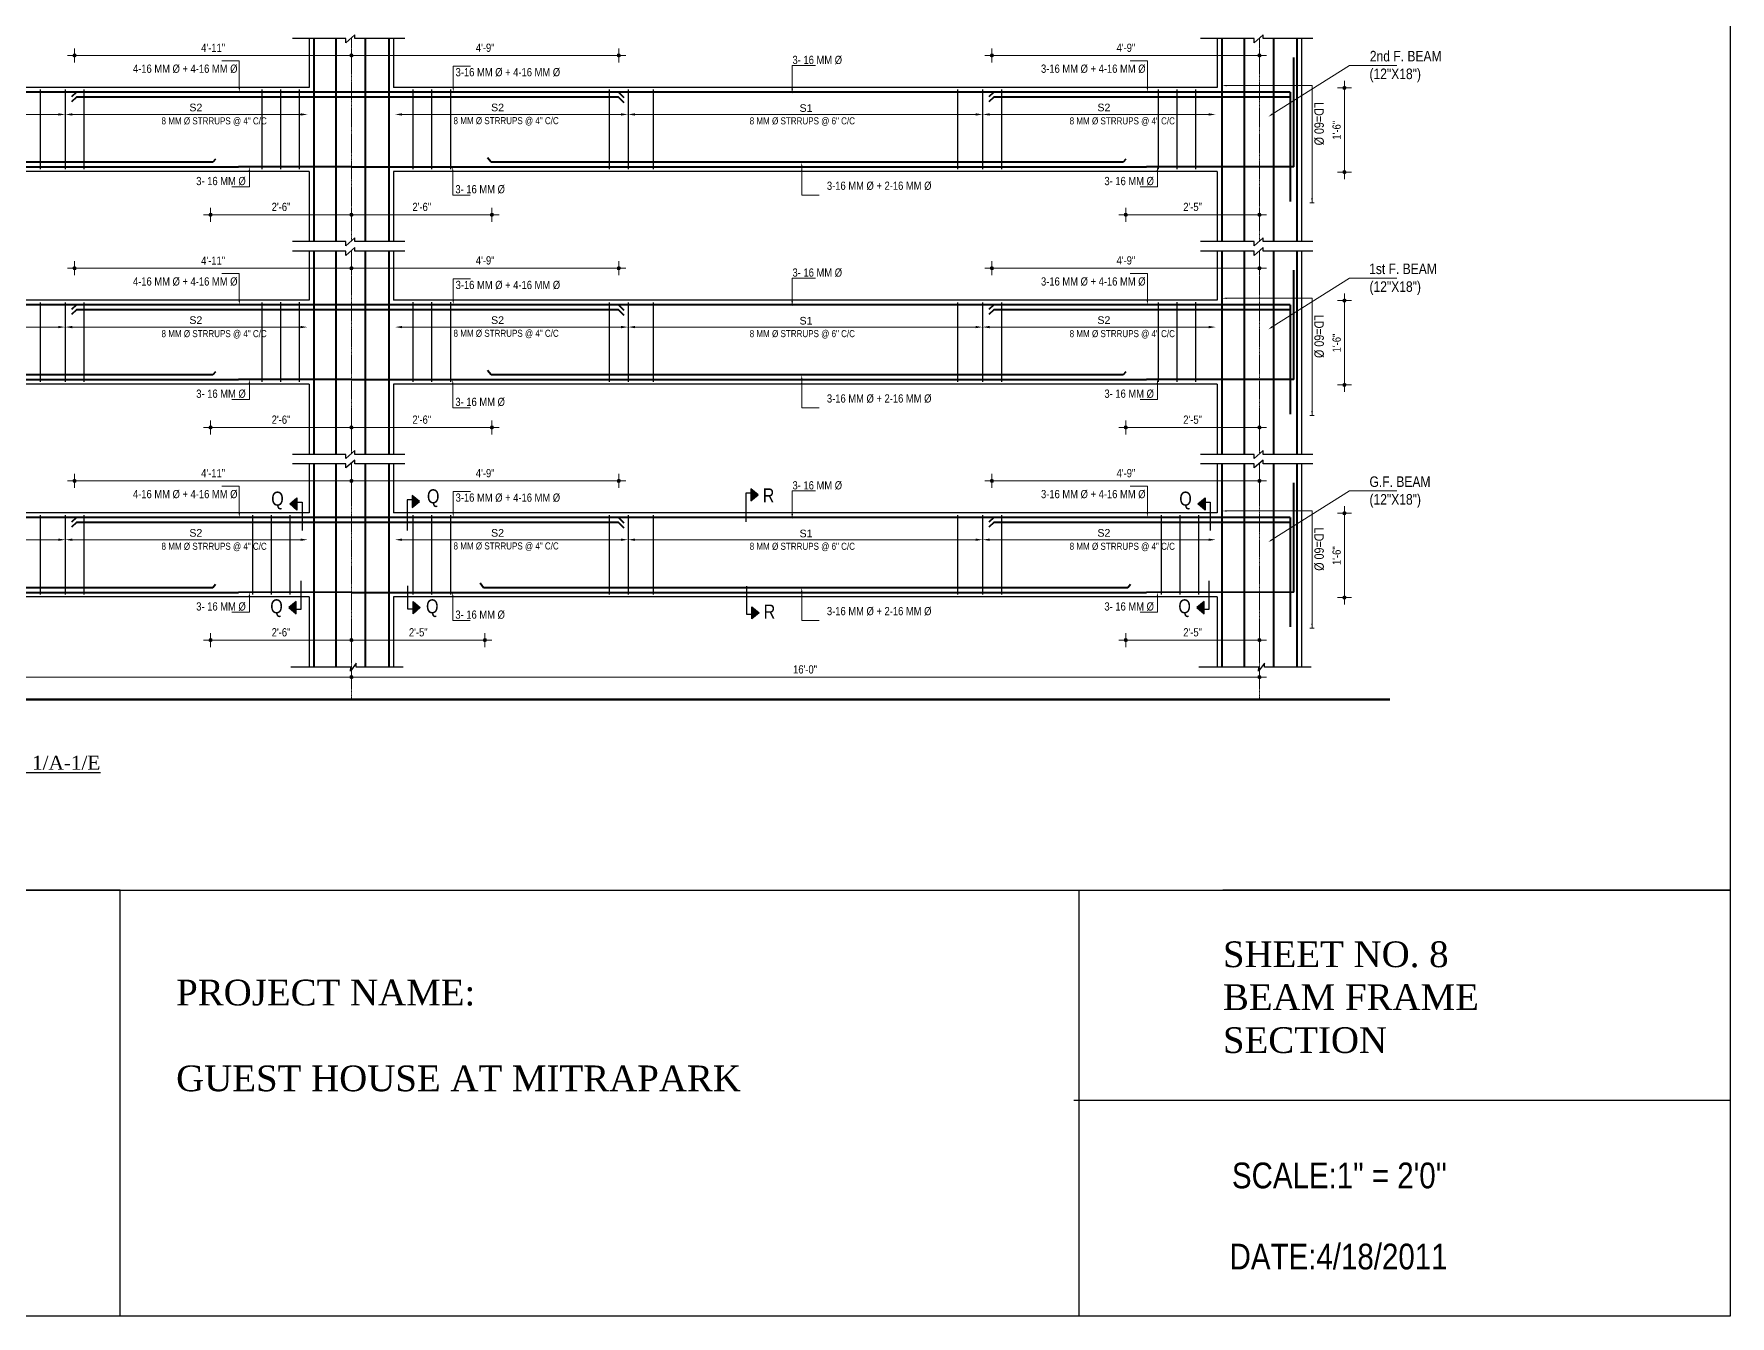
# Model space of a CAD drawing. Header units: inches. Extents: x 57837 to 133168, y 6972 to 27776.
# Drawn here: x 64562 to 66012, y 12805 to 13901 of the extents above; entities that cross this region are included whole.
import ezdxf

# ---------------------------------------------------------------- set-up
doc = ezdxf.new("R2010")
doc.units = ezdxf.units.IN
doc.header["$MEASUREMENT"] = 0
doc.linetypes.add('CENTER', pattern=[2, 1.25, -0.25, 0.25, -0.25])
doc.linetypes.add('CENTER2', pattern=[1.125, 0.75, -0.125, 0.125, -0.125])
for name, color, linetype, lineweight in [('CENTER', 9, 'CENTER', 5), ('DIM', 2, 'Continuous', 13), ('ROD', 1, 'Continuous', 40), ('STIRRUPS', 4, 'Continuous', 30)]:
    doc.layers.add(name, color=color, linetype=linetype, lineweight=lineweight)
for name, color, linetype in [('elevation', 3, 'Continuous'), ('text', 255, 'Continuous'), ('walls', 32, 'Continuous')]:
    doc.layers.add(name, color=color, linetype=linetype)
doc.styles.add('Arial', font='arial.ttf', dxfattribs={"height": 6.5})
doc.styles.get("Standard").update_dxf_attribs({"font": 'ARIALN.TTF', "height": 7})
doc.styles.add('style1', font='times.ttf', dxfattribs={"height": 8})

msp = doc.modelspace()

# ---------------------------------------------------------------- hatches: boundary and pattern name
at = {"lineweight": 13}
h = msp.add_hatch(color=256, dxfattribs=at)
edge = h.paths.add_edge_path()
edge.add_arc((64596.9, 13882.6), 1.42, 180, 540)
h = msp.add_hatch(color=256, dxfattribs=at)
edge = h.paths.add_edge_path()
edge.add_arc((64833.5, 13882.6), 1.42, 0, 360)
h = msp.add_hatch(color=256, dxfattribs=at)
edge = h.paths.add_edge_path()
edge.add_arc((64833.5, 13882.6), 1.42, 180, 540)
h = msp.add_hatch(color=256, dxfattribs=at)
edge = h.paths.add_edge_path()
edge.add_arc((65062, 13882.6), 1.42, 0, 360)
h = msp.add_hatch(color=256, dxfattribs=at)
edge = h.paths.add_edge_path()
edge.add_arc((65381.1, 13882.6), 1.42, 180, 540)
h = msp.add_hatch(color=256, dxfattribs=at)
edge = h.paths.add_edge_path()
edge.add_arc((65609.7, 13882.6), 1.42, 0, 360)
h = msp.add_hatch(color=256, dxfattribs=at)
edge = h.paths.add_edge_path()
edge.add_arc((65682.3, 13854.9), 1.42, 90, 450)
h = msp.add_hatch(color=256, dxfattribs=at)
edge = h.paths.add_edge_path()
edge.add_arc((65682.3, 13782.9), 1.42, -90, 270)
h = msp.add_hatch(color=256, dxfattribs=at)
edge = h.paths.add_edge_path()
edge.add_arc((64713.2, 13746.5), 1.42, 180, 540)
h = msp.add_hatch(color=256, dxfattribs=at)
edge = h.paths.add_edge_path()
edge.add_arc((64833.5, 13746.5), 1.42, 0, 360)
h = msp.add_hatch(color=256, dxfattribs=at)
edge = h.paths.add_edge_path()
edge.add_arc((64833.5, 13746.5), 1.42, 180, 540)
h = msp.add_hatch(color=256, dxfattribs=at)
edge = h.paths.add_edge_path()
edge.add_arc((64953.7, 13746.5), 1.42, 0, 360)
h = msp.add_hatch(color=256, dxfattribs=at)
edge = h.paths.add_edge_path()
edge.add_arc((65495.4, 13746.5), 1.42, 180, 540)
h = msp.add_hatch(color=256, dxfattribs=at)
edge = h.paths.add_edge_path()
edge.add_arc((65609.7, 13746.5), 1.42, 0, 360)
h = msp.add_hatch(color=256, dxfattribs=at)
edge = h.paths.add_edge_path()
edge.add_arc((64596.9, 13700.8), 1.42, 180, 540)
h = msp.add_hatch(color=256, dxfattribs=at)
edge = h.paths.add_edge_path()
edge.add_arc((64833.5, 13700.8), 1.42, 0, 360)
h = msp.add_hatch(color=256, dxfattribs=at)
edge = h.paths.add_edge_path()
edge.add_arc((64833.5, 13700.8), 1.42, 180, 540)
h = msp.add_hatch(color=256, dxfattribs=at)
edge = h.paths.add_edge_path()
edge.add_arc((65062, 13700.8), 1.42, 0, 360)
h = msp.add_hatch(color=256, dxfattribs=at)
edge = h.paths.add_edge_path()
edge.add_arc((65381.1, 13700.8), 1.42, 180, 540)
h = msp.add_hatch(color=256, dxfattribs=at)
edge = h.paths.add_edge_path()
edge.add_arc((65609.7, 13700.8), 1.42, 0, 360)
h = msp.add_hatch(color=256, dxfattribs=at)
edge = h.paths.add_edge_path()
edge.add_arc((65682.3, 13673.1), 1.42, 90, 450)
h = msp.add_hatch(color=256, dxfattribs=at)
edge = h.paths.add_edge_path()
edge.add_arc((65682.3, 13601.1), 1.42, -90, 270)
h = msp.add_hatch(color=256, dxfattribs=at)
edge = h.paths.add_edge_path()
edge.add_arc((64713.2, 13564.8), 1.42, 180, 540)
h = msp.add_hatch(color=256, dxfattribs=at)
edge = h.paths.add_edge_path()
edge.add_arc((64833.5, 13564.8), 1.42, 0, 360)
h = msp.add_hatch(color=256, dxfattribs=at)
edge = h.paths.add_edge_path()
edge.add_arc((64833.5, 13564.8), 1.42, 180, 540)
h = msp.add_hatch(color=256, dxfattribs=at)
edge = h.paths.add_edge_path()
edge.add_arc((64953.7, 13564.8), 1.42, 0, 360)
h = msp.add_hatch(color=256, dxfattribs=at)
edge = h.paths.add_edge_path()
edge.add_arc((65495.4, 13564.8), 1.42, 180, 540)
h = msp.add_hatch(color=256, dxfattribs=at)
edge = h.paths.add_edge_path()
edge.add_arc((65609.7, 13564.8), 1.42, 0, 360)
h = msp.add_hatch(color=256, dxfattribs=at)
edge = h.paths.add_edge_path()
edge.add_arc((64596.9, 13519.1), 1.42, 180, 540)
h = msp.add_hatch(color=256, dxfattribs=at)
edge = h.paths.add_edge_path()
edge.add_arc((64833.5, 13519.1), 1.42, 0, 360)
h = msp.add_hatch(color=256, dxfattribs=at)
edge = h.paths.add_edge_path()
edge.add_arc((64833.5, 13519.1), 1.42, 180, 540)
h = msp.add_hatch(color=256, dxfattribs=at)
edge = h.paths.add_edge_path()
edge.add_arc((65062, 13519.1), 1.42, 0, 360)
h = msp.add_hatch(color=256, dxfattribs=at)
edge = h.paths.add_edge_path()
edge.add_arc((65381.1, 13519.1), 1.42, 180, 540)
h = msp.add_hatch(color=256, dxfattribs=at)
edge = h.paths.add_edge_path()
edge.add_arc((65609.7, 13519.1), 1.42, 0, 360)
h = msp.add_hatch(color=256, dxfattribs=at)
edge = h.paths.add_edge_path()
edge.add_arc((65682.3, 13491.4), 1.42, 90, 450)
h = msp.add_hatch(color=256, dxfattribs=at)
edge = h.paths.add_edge_path()
edge.add_arc((65682.3, 13419.4), 1.42, -90, 270)
h = msp.add_hatch(color=256, dxfattribs=at)
edge = h.paths.add_edge_path()
edge.add_arc((64713.2, 13383), 1.42, 180, 540)
h = msp.add_hatch(color=256, dxfattribs=at)
edge = h.paths.add_edge_path()
edge.add_arc((64833.5, 13383), 1.42, 0, 360)
h = msp.add_hatch(color=256, dxfattribs=at)
edge = h.paths.add_edge_path()
edge.add_arc((64833.5, 13383), 1.42, 180, 540)
h = msp.add_hatch(color=256, dxfattribs=at)
edge = h.paths.add_edge_path()
edge.add_arc((64947.7, 13383), 1.42, 0, 360)
h = msp.add_hatch(color=256, dxfattribs=at)
edge = h.paths.add_edge_path()
edge.add_arc((65495.4, 13383), 1.42, 180, 540)
h = msp.add_hatch(color=256, dxfattribs=at)
edge = h.paths.add_edge_path()
edge.add_arc((65609.7, 13383), 1.42, 0, 360)
h = msp.add_hatch(color=256, dxfattribs=at)
edge = h.paths.add_edge_path()
edge.add_arc((64833.5, 13351.4), 1.42, 0, 360)
h = msp.add_hatch(color=256, dxfattribs=at)
edge = h.paths.add_edge_path()
edge.add_arc((64833.5, 13351.4), 1.42, 180, 540)
h = msp.add_hatch(color=256, dxfattribs=at)
edge = h.paths.add_edge_path()
edge.add_arc((65609.7, 13351.4), 1.42, 0, 360)
at = {"layer": 'text'}
for points in [[(64780.8, 13499.5), (64787, 13504.7), (64787, 13494.2)], [(64891.6, 13501.5), (64885.4, 13506.7), (64885.4, 13496.2)], [(65181.2, 13507.1), (65174.9, 13512.3), (65174.9, 13501.9)], [(65557, 13499.5), (65563.3, 13504.7), (65563.3, 13494.2)], [(64780, 13410.8), (64786.2, 13405.6), (64786.2, 13416)], [(64892.4, 13410.8), (64886.2, 13405.6), (64886.2, 13416)], [(65182, 13406.3), (65175.7, 13401.1), (65175.7, 13411.5)], [(65556.2, 13410.8), (65562.5, 13405.6), (65562.5, 13416)]]:
    msp.add_hatch(color=256, dxfattribs=at).paths.add_polyline_path(points)

# ---------------------------------------------------------------- linework, layer by layer
at = {"color": 1}
for p, q in [((66012, 14826.9), (66012, 12805.5)), ((66012, 12805.5), (62687.6, 12805.5))]:
    msp.add_line(p, q, dxfattribs=at)
for p, q in [((64797.5, 13897.1), (64797.5, 13855.3)), ((64869.5, 13897.4), (64869.5, 13855.3)), ((64869.5, 13897.4), (64869.5, 13855.3)), ((64869.5, 13897.1), (64869.5, 13855.3)), ((65573.7, 13897.1), (65573.7, 13855.3)), ((65645.7, 13897.4), (65645.7, 13783.3)), ((65645.7, 13897.4), (65645.7, 13855.3)), ((65645.7, 13897.1), (65645.7, 13855.3)), ((64749.6, 13855.3), (64089.2, 13855.3)), ((64797.5, 13855.3), (64749.6, 13855.3)), ((65525.8, 13855.3), (64869.5, 13855.3)), ((65573.7, 13855.3), (65525.8, 13855.3)), ((64797.5, 13783.3), (64089.2, 13783.3)), ((64797.5, 13783.3), (64797.5, 13723.5)), ((65573.7, 13783.3), (64869.5, 13783.3)), ((64869.5, 13783.3), (64869.5, 13723.5)), ((65573.7, 13783.3), (65573.7, 13723.5)), ((65645.7, 13783.3), (65645.7, 13723.5)), ((64797.5, 13715.3), (64797.5, 13673.6)), ((64869.5, 13715.7), (64869.5, 13673.6)), ((64869.5, 13715.7), (64869.5, 13673.6)), ((64869.5, 13715.3), (64869.5, 13673.6)), ((65573.7, 13715.3), (65573.7, 13673.6)), ((65645.7, 13715.7), (65645.7, 13601.6)), ((65645.7, 13715.7), (65645.7, 13673.6)), ((65645.7, 13715.3), (65645.7, 13673.6)), ((64749.6, 13673.6), (64089.2, 13673.6)), ((64797.5, 13673.6), (64749.6, 13673.6)), ((65525.8, 13673.6), (64869.5, 13673.6)), ((65573.7, 13673.6), (65525.8, 13673.6)), ((64797.5, 13601.6), (64089.2, 13601.6)), ((64797.5, 13601.6), (64797.5, 13541.7)), ((65573.7, 13601.6), (64869.5, 13601.6)), ((64869.5, 13601.6), (64869.5, 13541.7)), ((65573.7, 13601.6), (65573.7, 13541.7)), ((65645.7, 13601.6), (65645.7, 13541.7)), ((64797.5, 13533.6), (64797.5, 13491.9)), ((64869.5, 13533.6), (64869.5, 13491.9)), ((64869.5, 13533.6), (64869.5, 13491.9)), ((64869.5, 13533.6), (64869.5, 13491.9)), ((65573.7, 13533.6), (65573.7, 13491.9)), ((65645.7, 13533.6), (65645.7, 13419.9)), ((65645.7, 13533.6), (65645.7, 13491.9)), ((65645.7, 13533.6), (65645.7, 13491.9)), ((64749.6, 13491.9), (64089.2, 13491.9)), ((64797.5, 13491.9), (64749.6, 13491.9)), ((65525.8, 13491.9), (64869.5, 13491.9)), ((65573.7, 13491.9), (65525.8, 13491.9)), ((64797.5, 13419.9), (64089.2, 13419.9)), ((64797.5, 13419.9), (64797.5, 13360)), ((65573.7, 13419.9), (64869.5, 13419.9)), ((64869.5, 13419.9), (64869.5, 13360)), ((65573.7, 13419.9), (65573.7, 13360)), ((65645.7, 13419.9), (65645.7, 13360)), ((62687.6, 13169.3), (66012, 13169.3)), ((64635.9, 13169.3), (63716.8, 13169.3)), ((64635.9, 12805.5), (64635.9, 13169.3)), ((65455.4, 13169.3), (65455.4, 12805.5)), ((66012, 13169.3), (65578.5, 13169.3)), ((66012, 12989.7), (65451, 12989.7))]:
    msp.add_line(p, q)
at = {"lineweight": 13}
for p, q in [((64602.9, 13882.6), (64590.9, 13882.6)), ((64596.9, 13876.6), (64596.9, 13888.6)), ((64827.5, 13882.6), (64839.5, 13882.6)), ((64839.5, 13882.6), (64827.5, 13882.6)), ((64833.5, 13888.6), (64833.5, 13876.6)), ((64833.5, 13876.6), (64833.5, 13888.6)), ((65056, 13882.6), (65068, 13882.6)), ((65062, 13888.6), (65062, 13876.6)), ((65387.1, 13882.6), (65375.1, 13882.6)), ((65381.1, 13876.6), (65381.1, 13888.6)), ((65603.7, 13882.6), (65615.7, 13882.6)), ((65609.7, 13888.6), (65609.7, 13876.6)), ((65682.3, 13848.9), (65682.3, 13860.9)), ((65676.3, 13854.9), (65688.3, 13854.9)), ((65682.3, 13788.9), (65682.3, 13776.9)), ((65688.3, 13782.9), (65676.3, 13782.9)), ((64719.2, 13746.5), (64707.2, 13746.5)), ((64713.2, 13740.5), (64713.2, 13752.5)), ((64827.5, 13746.5), (64839.5, 13746.5)), ((64839.5, 13746.5), (64827.5, 13746.5)), ((64833.5, 13752.5), (64833.5, 13740.5)), ((64833.5, 13740.5), (64833.5, 13752.5)), ((64947.7, 13746.5), (64959.7, 13746.5)), ((64953.7, 13752.5), (64953.7, 13740.5)), ((65501.4, 13746.5), (65489.4, 13746.5)), ((65495.4, 13740.5), (65495.4, 13752.5)), ((65603.7, 13746.5), (65615.7, 13746.5)), ((65609.7, 13752.5), (65609.7, 13740.5)), ((64596.9, 13694.8), (64596.9, 13706.8)), ((64833.5, 13706.8), (64833.5, 13694.8)), ((64833.5, 13694.8), (64833.5, 13706.8)), ((65062, 13706.8), (65062, 13694.8)), ((65381.1, 13694.8), (65381.1, 13706.8)), ((65609.7, 13706.8), (65609.7, 13694.8)), ((64602.9, 13700.8), (64590.9, 13700.8)), ((64827.5, 13700.8), (64839.5, 13700.8)), ((64839.5, 13700.8), (64827.5, 13700.8)), ((65056, 13700.8), (65068, 13700.8)), ((65387.1, 13700.8), (65375.1, 13700.8)), ((65603.7, 13700.8), (65615.7, 13700.8)), ((65676.3, 13673.1), (65688.3, 13673.1)), ((65682.3, 13667.1), (65682.3, 13679.1)), ((65688.3, 13601.1), (65676.3, 13601.1)), ((65682.3, 13607.1), (65682.3, 13595.1)), ((64719.2, 13564.8), (64707.2, 13564.8)), ((64713.2, 13558.8), (64713.2, 13570.8)), ((64827.5, 13564.8), (64839.5, 13564.8)), ((64839.5, 13564.8), (64827.5, 13564.8)), ((64833.5, 13570.8), (64833.5, 13558.8)), ((64833.5, 13558.8), (64833.5, 13570.8)), ((64947.7, 13564.8), (64959.7, 13564.8)), ((64953.7, 13570.8), (64953.7, 13558.8)), ((65501.4, 13564.8), (65489.4, 13564.8)), ((65495.4, 13558.8), (65495.4, 13570.8)), ((65603.7, 13564.8), (65615.7, 13564.8)), ((65609.7, 13570.8), (65609.7, 13558.8)), ((64602.9, 13519.1), (64590.9, 13519.1)), ((64596.9, 13513.1), (64596.9, 13525.1)), ((64827.5, 13519.1), (64839.5, 13519.1)), ((64839.5, 13519.1), (64827.5, 13519.1)), ((64833.5, 13525.1), (64833.5, 13513.1)), ((64833.5, 13513.1), (64833.5, 13525.1)), ((65056, 13519.1), (65068, 13519.1)), ((65062, 13525.1), (65062, 13513.1)), ((65387.1, 13519.1), (65375.1, 13519.1)), ((65381.1, 13513.1), (65381.1, 13525.1)), ((65603.7, 13519.1), (65615.7, 13519.1)), ((65609.7, 13525.1), (65609.7, 13513.1)), ((65676.3, 13491.4), (65688.3, 13491.4)), ((65682.3, 13485.4), (65682.3, 13497.4)), ((65688.3, 13419.4), (65676.3, 13419.4)), ((65682.3, 13425.4), (65682.3, 13413.4)), ((64719.2, 13383), (64707.2, 13383)), ((64713.2, 13377), (64713.2, 13389)), ((64827.5, 13383), (64839.5, 13383)), ((64839.5, 13383), (64827.5, 13383)), ((64833.5, 13389), (64833.5, 13377)), ((64833.5, 13377), (64833.5, 13389)), ((64941.7, 13383), (64953.7, 13383)), ((64947.7, 13389), (64947.7, 13377)), ((65501.4, 13383), (65489.4, 13383)), ((65495.4, 13377), (65495.4, 13389)), ((65603.7, 13383), (65615.7, 13383)), ((65609.7, 13389), (65609.7, 13377)), ((64833.5, 13357.4), (64833.5, 13345.4)), ((64833.5, 13345.4), (64833.5, 13357.4)), ((65609.7, 13357.4), (65609.7, 13345.4)), ((64827.5, 13351.4), (64839.5, 13351.4)), ((64839.5, 13351.4), (64827.5, 13351.4)), ((65603.7, 13351.4), (65615.7, 13351.4))]:
    msp.add_line(p, q, dxfattribs=at)
at = {"color": 6, "lineweight": 53}
msp.add_line((62870.6, 13332.2), (65721.2, 13332.2), dxfattribs=at)
at = {"lineweight": 13}
for centre in [(64596.9, 13882.6), (64833.5, 13882.6), (64833.5, 13882.6), (65062, 13882.6), (65381.1, 13882.6), (65609.7, 13882.6), (65682.3, 13854.9), (65682.3, 13782.9), (64713.2, 13746.5), (64833.5, 13746.5), (64833.5, 13746.5), (64953.7, 13746.5), (65495.4, 13746.5), (65609.7, 13746.5), (64596.9, 13700.8), (64833.5, 13700.8), (64833.5, 13700.8), (65062, 13700.8), (65381.1, 13700.8), (65609.7, 13700.8), (65682.3, 13673.1), (65682.3, 13601.1), (64713.2, 13564.8), (64833.5, 13564.8), (64833.5, 13564.8), (64953.7, 13564.8), (65495.4, 13564.8), (65609.7, 13564.8), (64596.9, 13519.1), (64833.5, 13519.1), (64833.5, 13519.1), (65062, 13519.1), (65381.1, 13519.1), (65609.7, 13519.1), (65682.3, 13491.4), (65682.3, 13419.4), (64713.2, 13383), (64833.5, 13383), (64833.5, 13383), (64947.7, 13383), (65495.4, 13383), (65609.7, 13383), (64833.5, 13351.4), (64833.5, 13351.4), (65609.7, 13351.4)]:
    msp.add_circle(centre, 1.42, dxfattribs=at)
at = {"layer": 'CENTER', "linetype": 'CENTER2', "lineweight": 5}
for p, q in [((64833.5, 13897.6), (64833.5, 13723.9)), ((65609.7, 13897.6), (65609.7, 13723.9)), ((64833.5, 13715.8), (64833.5, 13542.2)), ((65609.7, 13715.8), (65609.7, 13542.2)), ((64833.5, 13534.1), (64833.5, 13332.2)), ((65609.7, 13534.1), (65609.7, 13332.2))]:
    msp.add_line(p, q, dxfattribs=at)
at = {"layer": 'DIM'}
for p, q in [((64600.9, 13882.6), (64829.5, 13882.6)), ((65058, 13882.6), (64837.5, 13882.6)), ((65385.1, 13882.6), (65605.7, 13882.6)), ((65682.3, 13850.9), (65682.3, 13786.9)), ((64829.5, 13746.5), (64717.2, 13746.5)), ((64837.5, 13746.5), (64949.7, 13746.5)), ((65605.7, 13746.5), (65499.4, 13746.5)), ((64600.9, 13700.8), (64829.5, 13700.8)), ((65058, 13700.8), (64837.5, 13700.8)), ((65385.1, 13700.8), (65605.7, 13700.8)), ((65682.3, 13669.1), (65682.3, 13605.1)), ((64829.5, 13564.8), (64717.2, 13564.8)), ((64837.5, 13564.8), (64949.7, 13564.8)), ((65605.7, 13564.8), (65499.4, 13564.8)), ((64600.9, 13519.1), (64829.5, 13519.1)), ((65058, 13519.1), (64837.5, 13519.1)), ((65385.1, 13519.1), (65605.7, 13519.1)), ((65682.3, 13487.4), (65682.3, 13423.4)), ((64829.5, 13383), (64717.2, 13383)), ((64837.5, 13383), (64943.7, 13383)), ((65605.7, 13383), (65499.4, 13383)), ((64057.2, 13351.4), (64829.5, 13351.4)), ((64837.5, 13351.4), (65605.7, 13351.4))]:
    msp.add_line(p, q, dxfattribs=at)
at = {"layer": 'DIM', "ltscale": 3, "extrusion": (0, 0, -1)}
for p, q in [((64737.7, 13877.9), (64722.9, 13877.9)), ((64737.7, 13855.4), (64737.7, 13877.9)), ((65513.9, 13877.9), (65499.1, 13877.9)), ((65513.9, 13855.4), (65513.9, 13877.9)), ((65581.7, 13856.9), (65654.7, 13856.9)), ((65654.7, 13856.9), (65654.7, 13756.7)), ((64920.1, 13783.4), (64920.1, 13763.3)), ((65218.5, 13787.3), (65218.5, 13763.3)), ((65218.5, 13783.4), (65218.5, 13763.3)), ((64920.1, 13763.3), (64935, 13763.3)), ((65218.5, 13763.3), (65233.3, 13763.3)), ((65218.5, 13763.3), (65233.3, 13763.3)), ((64737.7, 13696.2), (64722.9, 13696.2)), ((64737.7, 13673.7), (64737.7, 13696.2)), ((65513.9, 13696.2), (65499.1, 13696.2)), ((65513.9, 13673.7), (65513.9, 13696.2)), ((65581.7, 13675.1), (65654.7, 13675.1)), ((65654.7, 13675.1), (65654.7, 13574.9)), ((64920.1, 13601.6), (64920.1, 13581.6)), ((65218.5, 13605.6), (65218.5, 13581.6)), ((65218.5, 13601.6), (65218.5, 13581.6)), ((64920.1, 13581.6), (64935, 13581.6)), ((65218.5, 13581.6), (65233.3, 13581.6)), ((65218.5, 13581.6), (65233.3, 13581.6)), ((64737.7, 13514.5), (64722.9, 13514.5)), ((64737.7, 13492), (64737.7, 13514.5)), ((65513.9, 13514.5), (65499.1, 13514.5)), ((65513.9, 13492), (65513.9, 13514.5)), ((65581.7, 13493.4), (65654.7, 13493.4)), ((65654.7, 13493.4), (65654.7, 13393.2)), ((64920.1, 13419.9), (64920.1, 13399.9)), ((65218.5, 13423.9), (65218.5, 13399.9)), ((65218.5, 13419.9), (65218.5, 13399.9)), ((64920.1, 13399.9), (64935, 13399.9)), ((65218.5, 13399.9), (65233.3, 13399.9)), ((65218.5, 13399.9), (65233.3, 13399.9))]:
    msp.add_line(p, q, dxfattribs=at)
at = {"layer": 'DIM', "ltscale": 3}
for p, q in [((64920.6, 13855.4), (64920.6, 13873.4)), ((64920.6, 13873.4), (64935.4, 13873.4)), ((64746.3, 13783.4), (64746.3, 13770.3)), ((65522.5, 13783.4), (65522.5, 13770.3)), ((65654.7, 13760.7), (65654.7, 13777.9)), ((64746.3, 13770.3), (64731.4, 13770.3)), ((65522.5, 13770.3), (65507.7, 13770.3)), ((65656.6, 13756.7), (65652.7, 13756.7)), ((64920.6, 13673.7), (64920.6, 13691.7)), ((64920.6, 13691.7), (64935.4, 13691.7)), ((64746.3, 13601.6), (64746.3, 13588.6)), ((65522.5, 13601.6), (65522.5, 13588.6)), ((64746.3, 13588.6), (64731.4, 13588.6)), ((65522.5, 13588.6), (65507.7, 13588.6)), ((65654.7, 13578.9), (65654.7, 13596.2)), ((65656.6, 13574.9), (65652.7, 13574.9)), ((64920.6, 13492), (64920.6, 13510)), ((64920.6, 13510), (64935.4, 13510)), ((64746.3, 13419.9), (64746.3, 13406.9)), ((65522.5, 13419.9), (65522.5, 13406.9)), ((65654.7, 13397.2), (65654.7, 13414.5)), ((64746.3, 13406.9), (64731.4, 13406.9)), ((65522.5, 13406.9), (65507.7, 13406.9)), ((65656.6, 13393.2), (65652.7, 13393.2))]:
    msp.add_line(p, q, dxfattribs=at)
at = {"layer": 'DIM', "lineweight": 13}
for p, q in [((65210.3, 13854.2), (65210.3, 13873.9)), ((65210.3, 13873.9), (65230.2, 13873.9)), ((65620.6, 13832.3), (65686.7, 13873.9)), ((65686.7, 13873.9), (65727.2, 13873.9)), ((65210.3, 13672.5), (65210.3, 13692.2)), ((65210.3, 13692.2), (65230.2, 13692.2)), ((65620.6, 13650.6), (65686.7, 13692.2)), ((65686.7, 13692.2), (65727.2, 13692.2)), ((65210.3, 13490.8), (65210.3, 13510.5)), ((65210.3, 13510.5), (65230.2, 13510.5)), ((65620.6, 13468.9), (65686.7, 13510.5)), ((65686.7, 13510.5), (65727.2, 13510.5))]:
    msp.add_line(p, q, dxfattribs=at)
at = {"layer": 'DIM', "lineweight": 9}
for p, q in [((64582.9, 13832.2), (64303.8, 13832.2)), ((64790.1, 13832.2), (64594.9, 13832.2)), ((64876.8, 13832.2), (65064, 13832.2)), ((65367.1, 13832.2), (65076, 13832.2)), ((65566.3, 13832.2), (65379.1, 13832.2)), ((64582.9, 13650.5), (64303.8, 13650.5)), ((64790.1, 13650.5), (64594.9, 13650.5)), ((64876.8, 13650.5), (65064, 13650.5)), ((65367.1, 13650.5), (65076, 13650.5)), ((65566.3, 13650.5), (65379.1, 13650.5)), ((64582.9, 13468.8), (64303.8, 13468.8)), ((64790.1, 13468.8), (64594.9, 13468.8)), ((64876.8, 13468.8), (65064, 13468.8)), ((65367.1, 13468.8), (65076, 13468.8)), ((65566.3, 13468.8), (65379.1, 13468.8))]:
    msp.add_line(p, q, dxfattribs=at)
at = {"layer": 'DIM', "ltscale": 3, "extrusion": (0, 0, -1)}
for points in [[(-64737, 13855.4), (-64737.7, 13851.4), (-64738.4, 13855.4)], [(-65513.3, 13855.4), (-65513.9, 13851.4), (-65514.6, 13855.4)], [(-65581.7, 13857.5), (-65577.7, 13856.9), (-65581.7, 13856.2)], [(-65219.1, 13787.3), (-65218.5, 13791.3), (-65217.8, 13787.3)], [(-64920.8, 13783.4), (-64920.1, 13787.4), (-64919.5, 13783.4)], [(-65219.1, 13783.4), (-65218.5, 13787.4), (-65217.8, 13783.4)], [(-64737, 13673.7), (-64737.7, 13669.7), (-64738.4, 13673.7)], [(-65513.3, 13673.7), (-65513.9, 13669.7), (-65514.6, 13673.7)], [(-65581.7, 13675.8), (-65577.7, 13675.1), (-65581.7, 13674.5)], [(-64920.8, 13601.6), (-64920.1, 13605.6), (-64919.5, 13601.6)], [(-65219.1, 13605.6), (-65218.5, 13609.6), (-65217.8, 13605.6)], [(-65219.1, 13601.6), (-65218.5, 13605.6), (-65217.8, 13601.6)], [(-64737, 13492), (-64737.7, 13488), (-64738.4, 13492)], [(-65513.3, 13492), (-65513.9, 13488), (-65514.6, 13492)], [(-65581.7, 13494), (-65577.7, 13493.4), (-65581.7, 13492.7)], [(-65219.1, 13423.9), (-65218.5, 13427.9), (-65217.8, 13423.9)], [(-64920.8, 13419.9), (-64920.1, 13423.9), (-64919.5, 13419.9)], [(-65219.1, 13419.9), (-65218.5, 13423.9), (-65217.8, 13419.9)]]:
    msp.add_solid(points, dxfattribs=at)
at = {"layer": 'DIM', "ltscale": 3}
for points in [[(64921.2, 13855.4), (64920.6, 13851.4), (64919.9, 13855.4)], [(64745.6, 13783.4), (64746.3, 13787.4), (64747, 13783.4)], [(65521.8, 13783.4), (65522.5, 13787.4), (65523.2, 13783.4)], [(65655.4, 13760.7), (65654.7, 13756.7), (65654, 13760.7)], [(64921.2, 13673.7), (64920.6, 13669.7), (64919.9, 13673.7)], [(64745.6, 13601.6), (64746.3, 13605.6), (64747, 13601.6)], [(65521.8, 13601.6), (65522.5, 13605.6), (65523.2, 13601.6)], [(65655.4, 13578.9), (65654.7, 13574.9), (65654, 13578.9)], [(64921.2, 13492), (64920.6, 13488), (64919.9, 13492)], [(64745.6, 13419.9), (64746.3, 13423.9), (64747, 13419.9)], [(65521.8, 13419.9), (65522.5, 13423.9), (65523.2, 13419.9)], [(65655.4, 13397.2), (65654.7, 13393.2), (65654, 13397.2)]]:
    msp.add_solid(points, dxfattribs=at)
at = {"layer": 'DIM', "lineweight": 13}
for points in [[(65211, 13854.2), (65210.3, 13850.2), (65209.6, 13854.2)], [(65620.9, 13831.8), (65617.2, 13830.2), (65620.2, 13832.9)], [(65211, 13672.5), (65210.3, 13668.5), (65209.6, 13672.5)], [(65620.9, 13650), (65617.2, 13648.5), (65620.2, 13651.2)], [(65211, 13490.8), (65210.3, 13486.8), (65209.6, 13490.8)], [(65620.9, 13468.3), (65617.2, 13466.7), (65620.2, 13469.4)]]:
    msp.add_solid(points, dxfattribs=at)
at = {"layer": 'DIM'}
for points in [[(64582.9, 13833.2), (64582.9, 13831.2), (64588.9, 13832.2)], [(64594.9, 13833.2), (64594.9, 13831.2), (64588.9, 13832.2)], [(64790.1, 13833.2), (64790.1, 13831.2), (64796.1, 13832.2)], [(64876.8, 13833.2), (64876.8, 13831.2), (64870.8, 13832.2)], [(65064, 13833.2), (65064, 13831.2), (65070, 13832.2)], [(65076, 13833.2), (65076, 13831.2), (65070, 13832.2)], [(65367.1, 13833.2), (65367.1, 13831.2), (65373.1, 13832.2)], [(65379.1, 13833.2), (65379.1, 13831.2), (65373.1, 13832.2)], [(65566.3, 13833.2), (65566.3, 13831.2), (65572.3, 13832.2)], [(64582.9, 13651.5), (64582.9, 13649.5), (64588.9, 13650.5)], [(64594.9, 13651.5), (64594.9, 13649.5), (64588.9, 13650.5)], [(64790.1, 13651.5), (64790.1, 13649.5), (64796.1, 13650.5)], [(64876.8, 13651.5), (64876.8, 13649.5), (64870.8, 13650.5)], [(65064, 13651.5), (65064, 13649.5), (65070, 13650.5)], [(65076, 13651.5), (65076, 13649.5), (65070, 13650.5)], [(65367.1, 13651.5), (65367.1, 13649.5), (65373.1, 13650.5)], [(65379.1, 13651.5), (65379.1, 13649.5), (65373.1, 13650.5)], [(65566.3, 13651.5), (65566.3, 13649.5), (65572.3, 13650.5)], [(64582.9, 13469.8), (64582.9, 13467.8), (64588.9, 13468.8)], [(64594.9, 13469.8), (64594.9, 13467.8), (64588.9, 13468.8)], [(64790.1, 13469.8), (64790.1, 13467.8), (64796.1, 13468.8)], [(64876.8, 13469.8), (64876.8, 13467.8), (64870.8, 13468.8)], [(65064, 13469.8), (65064, 13467.8), (65070, 13468.8)], [(65076, 13469.8), (65076, 13467.8), (65070, 13468.8)], [(65367.1, 13469.8), (65367.1, 13467.8), (65373.1, 13468.8)], [(65379.1, 13469.8), (65379.1, 13467.8), (65373.1, 13468.8)], [(65566.3, 13469.8), (65566.3, 13467.8), (65572.3, 13468.8)]]:
    msp.add_solid(points, dxfattribs=at)
at = {"layer": 'elevation'}
for p, q in [((64869.5, 13897.4), (64869.5, 13855.7)), ((64869.5, 13897.1), (64869.5, 13855.3)), ((65645.7, 13897.4), (65645.7, 13855.7)), ((65645.7, 13897.1), (65645.7, 13855.3)), ((64869.5, 13715.7), (64869.5, 13674)), ((64869.5, 13715.3), (64869.5, 13673.6)), ((65645.7, 13715.7), (65645.7, 13674)), ((65645.7, 13715.3), (65645.7, 13673.6)), ((64869.5, 13533.6), (64869.5, 13492.2)), ((64869.5, 13533.6), (64869.5, 13491.9)), ((65645.7, 13533.6), (65645.7, 13492.2)), ((65645.7, 13533.6), (65645.7, 13491.9))]:
    msp.add_line(p, q, dxfattribs=at)
at = {"layer": 'ROD'}
for p, q in [((64801.5, 13897.1), (64801.5, 13723.5)), ((64820.3, 13897.1), (64820.3, 13723.4)), ((64845.3, 13897.1), (64845.3, 13723.4)), ((64865.5, 13897.1), (64865.5, 13723.5)), ((65577.7, 13897.1), (65577.7, 13723.5)), ((65596.6, 13897.1), (65596.6, 13723.4)), ((65621.6, 13897.1), (65621.6, 13723.4)), ((65641.7, 13897.1), (65641.7, 13723.5)), ((65639, 13787.5), (65639, 13880.9)), ((64833.5, 13851.1), (64053.2, 13851.1)), ((64598.4, 13851.1), (64594.3, 13847.2)), ((64598.4, 13846.9), (64594.3, 13843)), ((64833.5, 13851.1), (64598.4, 13851.1)), ((64833.5, 13846.9), (64598.4, 13846.9)), ((65061.7, 13851.1), (64833.5, 13851.1)), ((65635.9, 13851.1), (64833.5, 13851.1)), ((65061.7, 13846.9), (64833.5, 13846.9)), ((65066.7, 13846.3), (65061.7, 13851.1)), ((65066.7, 13842.2), (65061.7, 13846.9)), ((65382.6, 13851.1), (65378.5, 13847.2)), ((65382.6, 13846.9), (65378.5, 13843)), ((65635.9, 13851.1), (65382.6, 13851.1)), ((65635.9, 13846.9), (65382.6, 13846.9)), ((65636, 13851.1), (65636, 13757.9)), ((64715.1, 13791.3), (64172.8, 13791.3)), ((64717.4, 13794), (64715.1, 13791.3)), ((64953, 13791.3), (64950, 13795.2)), ((65493.3, 13791.3), (64953, 13791.3)), ((65495.6, 13794), (65493.3, 13791.3)), ((64053.2, 13787.3), (64736.9, 13787.3)), ((64833.5, 13787.4), (64736.9, 13787.3)), ((64833.5, 13787.3), (65513.1, 13787.3)), ((65639, 13787.5), (65513.1, 13787.3)), ((64801.5, 13715.3), (64801.5, 13541.7)), ((64820.3, 13715.3), (64820.3, 13541.7)), ((64845.3, 13715.3), (64845.3, 13541.7)), ((64865.5, 13715.3), (64865.5, 13541.7)), ((65577.7, 13715.3), (65577.7, 13541.7)), ((65596.6, 13715.3), (65596.6, 13541.7)), ((65621.6, 13715.3), (65621.6, 13541.7)), ((65641.7, 13715.3), (65641.7, 13541.7)), ((65639, 13605.7), (65639, 13699.2)), ((64833.5, 13669.4), (64053.2, 13669.4)), ((64598.4, 13669.4), (64594.3, 13665.5)), ((64598.4, 13665.2), (64594.3, 13661.3)), ((64833.5, 13669.4), (64598.4, 13669.4)), ((64833.5, 13665.2), (64598.4, 13665.2)), ((65061.7, 13669.4), (64833.5, 13669.4)), ((65635.9, 13669.4), (64833.5, 13669.4)), ((65061.7, 13665.2), (64833.5, 13665.2)), ((65066.7, 13664.6), (65061.7, 13669.4)), ((65066.7, 13660.4), (65061.7, 13665.2)), ((65382.6, 13669.4), (65378.5, 13665.5)), ((65382.6, 13665.2), (65378.5, 13661.3)), ((65635.9, 13669.4), (65382.6, 13669.4)), ((65635.9, 13665.2), (65382.6, 13665.2)), ((65636, 13669.4), (65636, 13576.2)), ((64053.2, 13605.6), (64736.9, 13605.6)), ((64715.1, 13609.6), (64172.8, 13609.6)), ((64717.4, 13612.3), (64715.1, 13609.6)), ((64833.5, 13605.7), (64736.9, 13605.6)), ((64833.5, 13605.6), (65513.1, 13605.6)), ((64953, 13609.6), (64950, 13613.4)), ((65493.3, 13609.6), (64953, 13609.6)), ((65495.6, 13612.3), (65493.3, 13609.6)), ((65639, 13605.7), (65513.1, 13605.6)), ((64801.5, 13533.6), (64801.5, 13360)), ((64820.3, 13533.6), (64820.3, 13360)), ((64845.3, 13533.6), (64845.3, 13360)), ((64865.5, 13533.6), (64865.5, 13360)), ((65577.7, 13533.6), (65577.7, 13360)), ((65596.6, 13533.6), (65596.6, 13360)), ((65621.6, 13533.6), (65621.6, 13360)), ((65641.7, 13533.6), (65641.7, 13360)), ((65639, 13424), (65639, 13517.4)), ((64833.5, 13487.7), (64053.2, 13487.7)), ((64598.4, 13487.7), (64594.3, 13483.7)), ((64833.5, 13487.7), (64598.4, 13487.7)), ((65061.7, 13487.7), (64833.5, 13487.7)), ((65635.9, 13487.7), (64833.5, 13487.7)), ((65066.7, 13482.9), (65061.7, 13487.7)), ((65382.6, 13487.7), (65378.5, 13483.7)), ((65635.9, 13487.7), (65382.6, 13487.7)), ((65636, 13487.7), (65636, 13394.4)), ((64598.4, 13483.5), (64594.3, 13479.5)), ((64833.5, 13483.5), (64598.4, 13483.5)), ((65061.7, 13483.5), (64833.5, 13483.5)), ((65066.7, 13478.7), (65061.7, 13483.5)), ((65382.6, 13483.5), (65378.5, 13479.5)), ((65635.9, 13483.5), (65382.6, 13483.5)), ((64715.1, 13427.8), (64172.8, 13427.8)), ((64717.4, 13430.5), (64715.1, 13427.8)), ((64946.5, 13427.8), (64943.5, 13431.7)), ((65497.3, 13427.8), (64946.5, 13427.8)), ((65499.6, 13430.5), (65497.3, 13427.8)), ((64053.2, 13423.8), (64736.9, 13423.8)), ((64833.5, 13424), (64736.9, 13423.8)), ((64833.5, 13423.8), (65513.1, 13423.8)), ((65639, 13424), (65513.1, 13423.8))]:
    msp.add_line(p, q, dxfattribs=at)
at = {"layer": 'STIRRUPS'}
for p, q in [((64567.4, 13853.4), (64567.4, 13785.4)), ((64567.4, 13853.4), (64567.4, 13785.4)), ((64588.9, 13853.4), (64588.9, 13785.4)), ((64588.9, 13853.4), (64588.9, 13785.4)), ((64604.9, 13853.4), (64604.9, 13785.4)), ((64756.9, 13853.4), (64756.9, 13785.4)), ((64772.9, 13853.4), (64772.9, 13785.4)), ((64788.9, 13853.4), (64788.9, 13785.4)), ((64886.1, 13853.4), (64886.1, 13785.5)), ((64886.1, 13853.4), (64886.1, 13785.5)), ((64902.1, 13853.4), (64902.1, 13785.4)), ((64918.1, 13853.4), (64918.1, 13785.4)), ((65054, 13853.4), (65054, 13785.4)), ((65070, 13853.4), (65070, 13785.4)), ((65070, 13853.4), (65070, 13785.4)), ((65091.5, 13853.4), (65091.5, 13785.4)), ((65091.5, 13853.4), (65091.5, 13785.4)), ((65351.7, 13853.4), (65351.7, 13785.4)), ((65351.7, 13853.4), (65351.7, 13785.4)), ((65373.1, 13853.4), (65373.1, 13785.4)), ((65373.1, 13853.4), (65373.1, 13785.4)), ((65389.1, 13853.4), (65389.1, 13785.4)), ((65523.1, 13853.4), (65523.1, 13785.4)), ((65539.1, 13853.4), (65539.1, 13785.4)), ((65555.1, 13853.4), (65555.1, 13785.4)), ((64567.4, 13671.6), (64567.4, 13603.6)), ((64567.4, 13671.6), (64567.4, 13603.6)), ((64588.9, 13671.6), (64588.9, 13603.6)), ((64588.9, 13671.6), (64588.9, 13603.6)), ((64604.9, 13671.6), (64604.9, 13603.6)), ((64756.9, 13671.6), (64756.9, 13603.6)), ((64772.9, 13671.7), (64772.9, 13603.7)), ((64788.9, 13671.7), (64788.9, 13603.7)), ((64886.1, 13671.7), (64886.1, 13603.8)), ((64886.1, 13671.7), (64886.1, 13603.8)), ((64902.1, 13671.7), (64902.1, 13603.7)), ((64918.1, 13671.7), (64918.1, 13603.7)), ((65054, 13671.6), (65054, 13603.6)), ((65070, 13671.6), (65070, 13603.6)), ((65070, 13671.6), (65070, 13603.6)), ((65091.5, 13671.6), (65091.5, 13603.6)), ((65091.5, 13671.6), (65091.5, 13603.6)), ((65351.7, 13671.6), (65351.7, 13603.6)), ((65351.7, 13671.6), (65351.7, 13603.6)), ((65373.1, 13671.6), (65373.1, 13603.6)), ((65373.1, 13671.6), (65373.1, 13603.6)), ((65389.1, 13671.6), (65389.1, 13603.6)), ((65523.1, 13671.6), (65523.1, 13603.6)), ((65539.1, 13671.7), (65539.1, 13603.7)), ((65555.1, 13671.7), (65555.1, 13603.7)), ((64567.4, 13489.9), (64567.4, 13421.9)), ((64567.4, 13489.9), (64567.4, 13421.9)), ((64588.9, 13489.9), (64588.9, 13421.9)), ((64588.9, 13489.9), (64588.9, 13421.9)), ((64604.9, 13489.9), (64604.9, 13421.9)), ((64748.9, 13489.9), (64748.9, 13421.9)), ((64764.9, 13489.9), (64764.9, 13421.9)), ((64780.9, 13489.9), (64780.9, 13421.9)), ((64886.1, 13489.9), (64886.1, 13422)), ((64886.1, 13489.9), (64886.1, 13422)), ((64902.1, 13489.9), (64902.1, 13421.9)), ((64918.1, 13489.9), (64918.1, 13421.9)), ((65054, 13489.9), (65054, 13421.9)), ((65070, 13489.9), (65070, 13421.9)), ((65070, 13489.9), (65070, 13421.9)), ((65091.5, 13489.9), (65091.5, 13421.9)), ((65091.5, 13489.9), (65091.5, 13421.9)), ((65351.7, 13489.9), (65351.7, 13421.9)), ((65351.7, 13489.9), (65351.7, 13421.9)), ((65373.1, 13489.9), (65373.1, 13421.9)), ((65373.1, 13489.9), (65373.1, 13421.9)), ((65389.1, 13489.9), (65389.1, 13421.9)), ((65525.6, 13489.9), (65525.6, 13421.9)), ((65541.6, 13489.9), (65541.6, 13421.9)), ((65557.6, 13489.9), (65557.6, 13421.9))]:
    msp.add_line(p, q, dxfattribs=at)
at = {"layer": 'text'}
for p, q in [((64780.8, 13499.5), (64787, 13504.7)), ((64787, 13494.2), (64780.8, 13499.5)), ((64787, 13504.7), (64787, 13494.2)), ((64787, 13500.8), (64789.3, 13500.8)), ((64789.3, 13500.8), (64791.3, 13500.8)), ((64791.3, 13500.8), (64791.3, 13476.6)), ((64883.1, 13502.8), (64881.1, 13502.8)), ((64881.1, 13502.8), (64881.1, 13476.6)), ((64885.4, 13502.8), (64883.1, 13502.8)), ((64891.6, 13501.5), (64885.4, 13506.7)), ((64885.4, 13506.7), (64885.4, 13496.2)), ((64885.4, 13496.2), (64891.6, 13501.5)), ((65172.7, 13508.5), (65170.7, 13508.5)), ((65170.7, 13508.5), (65170.7, 13484.2)), ((65174.9, 13508.5), (65172.7, 13508.5)), ((65181.2, 13507.1), (65174.9, 13512.3)), ((65174.9, 13512.3), (65174.9, 13501.9)), ((65174.9, 13501.9), (65181.2, 13507.1)), ((65557, 13499.5), (65563.3, 13504.7)), ((65563.3, 13494.2), (65557, 13499.5)), ((65563.3, 13504.7), (65563.3, 13494.2)), ((65563.3, 13500.8), (65565.5, 13500.8)), ((65565.5, 13500.8), (65567.5, 13500.8)), ((65567.5, 13500.8), (65567.5, 13476.6)), ((64790.5, 13409.4), (64790.5, 13433.6)), ((64881.9, 13409.4), (64881.9, 13429.4)), ((65171.5, 13404.9), (65171.5, 13429.2)), ((65566.7, 13409.4), (65566.7, 13433.6)), ((64786.2, 13416), (64780, 13410.8)), ((64786.2, 13405.6), (64786.2, 13416)), ((64886.2, 13405.6), (64886.2, 13416)), ((64886.2, 13416), (64892.4, 13410.8)), ((65175.7, 13401.1), (65175.7, 13411.5)), ((65175.7, 13411.5), (65182, 13406.3)), ((65562.5, 13416), (65556.2, 13410.8)), ((65562.5, 13405.6), (65562.5, 13416)), ((64780, 13410.8), (64786.2, 13405.6)), ((64786.2, 13409.4), (64788.5, 13409.4)), ((64788.5, 13409.4), (64790.5, 13409.4)), ((64883.9, 13409.4), (64881.9, 13409.4)), ((64886.2, 13409.4), (64883.9, 13409.4)), ((64892.4, 13410.8), (64886.2, 13405.6)), ((65173.5, 13404.9), (65171.5, 13404.9)), ((65175.7, 13404.9), (65173.5, 13404.9)), ((65182, 13406.3), (65175.7, 13401.1)), ((65556.2, 13410.8), (65562.5, 13405.6)), ((65562.5, 13409.4), (65564.7, 13409.4)), ((65564.7, 13409.4), (65566.7, 13409.4))]:
    msp.add_line(p, q, dxfattribs=at)
at = {"layer": 'walls', "color": 6}
for p, q in [((64828.8, 13897.1), (64783.1, 13897.1)), ((64836.6, 13900.3), (64828.8, 13893.5)), ((64828.8, 13893.5), (64828.8, 13897.1)), ((64836.6, 13897.1), (64836.6, 13900.3)), ((64879.1, 13897.1), (64836.6, 13897.1)), ((65605.1, 13897.1), (65559.3, 13897.1)), ((65612.8, 13900.3), (65605.1, 13893.5)), ((65605.1, 13893.5), (65605.1, 13897.1)), ((65612.8, 13897.1), (65612.8, 13900.3)), ((65655.4, 13897.1), (65612.8, 13897.1)), ((64828.8, 13723.5), (64783.1, 13723.5)), ((64836.6, 13726.7), (64828.8, 13719.9)), ((64828.8, 13719.9), (64828.8, 13723.5)), ((64836.6, 13718.6), (64828.8, 13711.8)), ((64836.6, 13723.5), (64836.6, 13726.7)), ((64879.1, 13723.5), (64836.6, 13723.5)), ((64836.6, 13715.3), (64836.6, 13718.6)), ((65605.1, 13723.5), (65559.3, 13723.5)), ((65612.8, 13726.7), (65605.1, 13719.9)), ((65605.1, 13719.9), (65605.1, 13723.5)), ((65612.8, 13718.6), (65605.1, 13711.8)), ((65612.8, 13723.5), (65612.8, 13726.7)), ((65655.4, 13723.5), (65612.8, 13723.5)), ((65612.8, 13715.3), (65612.8, 13718.6)), ((64828.8, 13715.3), (64783.1, 13715.3)), ((64828.8, 13711.8), (64828.8, 13715.3)), ((64879.1, 13715.3), (64836.6, 13715.3)), ((65605.1, 13715.3), (65559.3, 13715.3)), ((65605.1, 13711.8), (65605.1, 13715.3)), ((65655.4, 13715.3), (65612.8, 13715.3)), ((64836.6, 13545), (64828.8, 13538.2)), ((64836.6, 13541.7), (64836.6, 13545)), ((65612.8, 13545), (65605.1, 13538.2)), ((65612.8, 13541.7), (65612.8, 13545)), ((64828.8, 13541.7), (64783.1, 13541.7)), ((64828.8, 13533.6), (64783.1, 13533.6)), ((64828.8, 13538.2), (64828.8, 13541.7)), ((64836.6, 13536.8), (64828.8, 13530.1)), ((64828.8, 13530.1), (64828.8, 13533.6)), ((64879.1, 13541.7), (64836.6, 13541.7)), ((64836.6, 13533.6), (64836.6, 13536.8)), ((64879.1, 13533.6), (64836.6, 13533.6)), ((65605.1, 13541.7), (65559.3, 13541.7)), ((65605.1, 13533.6), (65559.3, 13533.6)), ((65605.1, 13538.2), (65605.1, 13541.7)), ((65612.8, 13536.8), (65605.1, 13530.1)), ((65605.1, 13530.1), (65605.1, 13533.6)), ((65655.4, 13541.7), (65612.8, 13541.7)), ((65612.8, 13533.6), (65612.8, 13536.8)), ((65655.4, 13533.6), (65612.8, 13533.6)), ((64832.9, 13360), (64781.7, 13360)), ((64837.6, 13363.2), (64832.8, 13356.4)), ((64832.8, 13356.4), (64832.9, 13360)), ((64837.6, 13360), (64837.6, 13363.2)), ((64877.8, 13360), (64837.6, 13360)), ((65609.1, 13360), (65557.9, 13360)), ((65613.9, 13363.2), (65609, 13356.4)), ((65609, 13356.4), (65609.1, 13360)), ((65613.9, 13360), (65613.9, 13363.2)), ((65654, 13360), (65613.9, 13360))]:
    msp.add_line(p, q, dxfattribs=at)

# ---------------------------------------------------------------- texts
at = {"char_height": 22, "attachment_point": 1}
for s, insert, width in [('{\\fTimes New Roman|b0|i0|c0|p18;SHEET NO. 8\\H1x;\\PBEAM FRAME SECTION}', (65578.5, 13125.6), 262.338), ('{\\fTimes New Roman|b0|i0|c0|p18;PROJECT NAME:\\P\\PGUEST HOUSE AT MITRAPARK}', (64683.7, 13092.9), 773.333), ('SCALE:1" = 2\'0\'\'', (65586.2, 12936.6), 189.858), ('DATE:4/18/2011', (65584.2, 12867.3), 189.858)]:
    msp.add_mtext(s, dxfattribs=dict(at, insert=insert, width=width))
at = {"layer": 'DIM'}
for s, p in [('4\'-11"', (64705.1, 13885.6)), ('4\'-9"', (64939.9, 13885.7)), ('4\'-9"', (65487.6, 13885.7)), ('2\'-6"', (64765.4, 13749.7)), ('2\'-6"', (64885.7, 13749.7)), ('2\'-5"', (65544.6, 13749.7)), ('4\'-11"', (64705.1, 13703.8)), ('4\'-9"', (64939.9, 13704)), ('4\'-9"', (65487.6, 13704)), ('2\'-6"', (64765.4, 13567.9)), ('2\'-6"', (64885.7, 13567.9)), ('2\'-5"', (65544.6, 13567.9)), ('4\'-11"', (64705.1, 13522.1)), ('4\'-9"', (64939.9, 13522.2)), ('4\'-9"', (65487.6, 13522.2)), ('2\'-6"', (64765.4, 13386.2)), ('2\'-5"', (64882.7, 13386.2)), ('2\'-5"', (65544.6, 13386.2)), ('16\'-0"', (65211.1, 13354.5))]:
    msp.add_text(s, height=7, dxfattribs=at).set_placement(p)
at = {"layer": 'DIM', "style": 'Arial'}
for s, p in [('S2', (64695, 13834.9)), ('S2', (64952.9, 13834.9)), ('S1', (65216.6, 13834.4)), ('S2', (65471.2, 13834.9)), ('S2', (64695, 13653.2)), ('S2', (64952.9, 13653.2)), ('S1', (65216.6, 13652.7)), ('S2', (65471.2, 13653.2)), ('S2', (64695, 13471.4)), ('S2', (64952.9, 13471.4)), ('S1', (65216.6, 13470.9)), ('S2', (65471.2, 13471.4))]:
    msp.add_text(s, height=6.5, dxfattribs=at).set_placement(p)
at = {"layer": 'DIM'}
for p in [(65679.2, 13810.7), (65679.2, 13628.9), (65679.2, 13447.2)]:
    msp.add_text('1\'-6"', height=7, rotation=90, dxfattribs=at).set_placement(p)
at = {"layer": 'text'}
for s, height, p in [('3- 16 MM Ø', 7, (65210.6, 13875.3)), ('2nd F. BEAM', 9, (65704.1, 13877.5)), ('4-16 MM Ø + 4-16 MM Ø', 7, (64646.8, 13867.8)), ('3-16 MM Ø + 4-16 MM Ø', 7, (64922.6, 13864.8)), ('3-16 MM Ø + 4-16 MM Ø', 7, (65423, 13867.8)), ('(12"X18")', 9, (65703.8, 13862.4)), ('8 MM Ø STRRUPS @ 4" C/C', 6, (64671.2, 13823.7)), ('8 MM Ø STRRUPS @ 4" C/C', 6, (64920.8, 13823.9)), ('8 MM Ø STRRUPS @ 6" C/C', 6, (65174, 13823.7)), ('8 MM Ø STRRUPS @ 4" C/C', 6, (65447.5, 13823.7)), ('3- 16 MM Ø', 7, (64700.9, 13771.8)), ('3-16 MM Ø + 2-16 MM Ø', 7, (65240, 13767.8)), ('3- 16 MM Ø', 7, (65477.2, 13771.8)), ('3- 16 MM Ø', 7, (64922.4, 13764.8)), ('1st F. BEAM', 9, (65703.5, 13695.8)), ('4-16 MM Ø + 4-16 MM Ø', 7, (64646.8, 13686)), ('3-16 MM Ø + 4-16 MM Ø', 7, (64922.6, 13683)), ('3- 16 MM Ø', 7, (65210.6, 13693.6)), ('3-16 MM Ø + 4-16 MM Ø', 7, (65423, 13686)), ('(12"X18")', 9, (65703.8, 13680.6)), ('8 MM Ø STRRUPS @ 4" C/C', 6, (64671.2, 13641.9)), ('8 MM Ø STRRUPS @ 4" C/C', 6, (64920.8, 13642.2)), ('8 MM Ø STRRUPS @ 6" C/C', 6, (65174, 13641.9)), ('8 MM Ø STRRUPS @ 4" C/C', 6, (65447.5, 13641.9)), ('3- 16 MM Ø', 7, (64700.9, 13590.1)), ('3- 16 MM Ø', 7, (64922.4, 13583.1)), ('3-16 MM Ø + 2-16 MM Ø', 7, (65240, 13586)), ('3- 16 MM Ø', 7, (65477.2, 13590.1)), ('3- 16 MM Ø', 7, (65210.6, 13511.8)), ('G.F. BEAM', 9, (65703.8, 13513.9)), ('4-16 MM Ø + 4-16 MM Ø', 7, (64646.8, 13504.3)), ('Q', 12, (64765, 13497.9)), ('Q', 12, (64898.1, 13499.9)), ('3-16 MM Ø + 4-16 MM Ø', 7, (64922.6, 13501.3)), ('R', 12, (65185.1, 13500.7)), ('3-16 MM Ø + 4-16 MM Ø', 7, (65423, 13504.3)), ('Q', 12, (65541.2, 13497.9)), ('(12"X18")', 9, (65703.8, 13498.8)), ('8 MM Ø STRRUPS @ 4" C/C', 6, (64671.2, 13460.2)), ('8 MM Ø STRRUPS @ 4" C/C', 6, (64920.8, 13460.5)), ('8 MM Ø STRRUPS @ 6" C/C', 6, (65174, 13460.2)), ('8 MM Ø STRRUPS @ 4" C/C', 6, (65447.5, 13460.2)), ('3- 16 MM Ø', 7, (64700.9, 13408.3)), ('Q', 12, (64764.2, 13405.9)), ('Q', 12, (64897.3, 13405.9)), ('R', 12, (65185.9, 13401.4)), ('3-16 MM Ø + 2-16 MM Ø', 7, (65240, 13404.3)), ('3- 16 MM Ø', 7, (65477.2, 13408.3)), ('Q', 12, (65540.4, 13405.9)), ('3- 16 MM Ø', 7, (64922.4, 13401.3))]:
    msp.add_text(s, height=height, dxfattribs=at).set_placement(p)
for p in [(65656.7, 13842.7), (65656.7, 13661), (65656.7, 13479.2)]:
    msp.add_text('LD=60 Ø', height=8, rotation=270, dxfattribs=at).set_placement(p)
at = {"layer": 'text', "style": 'style1'}
msp.add_text('%%UBEAM FRAME (B1,B1 & B1) SECTION OF  GRID 1/A-1/E', height=12, dxfattribs=at).set_placement((64166.8, 13272.3))

doc.saveas('drawing.dxf')
